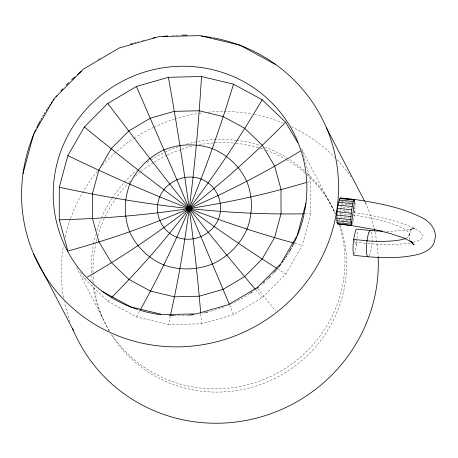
<?xml version="1.0" encoding="UTF-8"?>
<svg xmlns="http://www.w3.org/2000/svg" width="458" height="458" viewBox="0 0 458 458"><rect width="100%" height="100%" fill="white"/><g stroke="black" fill="none" stroke-linecap="round" stroke-linejoin="round"><path stroke-width="0.34" stroke-dasharray="2.29 1.72" d="M341.13 205.11L341.055 206.959L350.862 207.995M352.46 224.472L354.458 215.22L355.225 202.757M340.947 208.304L340.786 210.325L350.462 211.344M340.099 215.666L340.632 211.688M354.641 254.184L356.639 244.944L357.4 232.469A12.979 1.735 -84 0 0 357.229 230.529M339.681 218.088L339.349 219.777L349.855 220.888M80.482 272.201L84.444 278.848L107.87 301.312L136.547 316.907L168.533 324.579L170.279 316.249M168.533 324.579L201.64 323.789L233.62 314.606L262.285 297.648L285.683 274.073L302.223 245.482L310.776 213.834L310.759 181.282L302.177 150.035M408.776 236.357L409.658 233.111L411.358 230.225L413.769 227.895L408.954 230.58L411.702 229.074L414.765 228.416L405.021 230.374L391.447 231.233L383.89 231.095M369.182 255.724L369.675 254.757A13.236 2.605 -84.7 0 0 371.913 243.106M136.547 316.907L139.581 311.234M107.87 301.312L110.796 298.25M84.444 278.848L85.663 278.103M307.381 182.198L310.759 181.282M305.108 213.817L310.776 213.834M341.158 201.268L346.729 201.858M347.422 201.932L352.294 202.447M351.349 204.944L341.181 203.873L341.164 201.921M354.149 208.344L355.116 208.447M353.765 211.693L354.847 211.808M338.977 211.012L341.084 211.235M343.901 211.533L346.712 211.831M340.391 213.731L352.087 214.968M339.905 216.96L349.58 217.979M352.442 221.162L353.416 221.266M342.836 222.428L344.193 222.577M355.213 242.202L367.167 243.461M367.866 243.536L374.547 244.103A76.108 14.891 7.6 0 0 410.62 242.832M353.719 212.586L358.471 213.21A76.108 14.891 7.6 0 1 413.322 242.271M352.775 215.042L356.496 215.535A62.923 12.309 7.6 0 1 406.418 238.034M294.815 243.341L302.223 245.482M277.468 268.772L285.683 274.073M255.501 289.559L262.285 297.648M257.745 288.637L275.716 311.228M365.221 202.35L366.205 204.239M353.782 239.454L356.639 244.944M301.553 148.844L335.29 213.657A127.593 123.963 -27.5 0 0 306.745 172.872M76.4 267.426L102.661 317.863M229.595 304.885L233.62 314.606M409.996 239.752L409.108 236.523L409.108 233.162M200.759 313.896L201.64 323.789M365.364 202.304A159.453 154.913 -27.5 0 1 374.043 227.895M374.993 232.08A159.453 154.913 -27.5 0 1 378.148 256.766M70.063 321.9A159.453 154.913 -27.5 0 1 64.475 301.936M63.662 297.734A159.453 154.913 -27.5 0 1 63.502 245.202M65.15 236.872A159.453 154.913 -27.5 0 1 70.297 219.107M70.538 218.437A159.453 154.913 -27.5 0 1 97.943 170.548M102.558 165.218A159.453 154.913 -27.5 0 1 133.564 138.608M134.154 138.219A159.453 154.913 -27.5 0 1 153.327 127.427M153.962 127.124A159.453 154.913 -27.5 0 1 174.292 119.132M174.967 118.92A159.453 154.913 -27.5 0 1 198.354 113.441M199.041 113.338A159.453 154.913 -27.5 0 1 203.272 112.742M208.247 112.193A159.453 154.913 -27.5 0 1 251.66 113.95M254.471 114.477A159.453 154.913 -27.5 0 1 282.998 122.962M291.403 126.648A159.453 154.913 -27.5 0 1 335.142 157.775M337.122 159.842A159.453 154.913 -27.5 0 1 351.011 176.88M340.22 225.393A127.593 123.963 -27.5 0 1 272.39 379.619A127.593 123.963 -27.5 0 1 110.739 333.533M109.285 331.094A127.593 123.963 -27.5 0 1 94.073 286.622M93.655 283.136A127.593 123.963 -27.5 0 1 93.014 273.22M93.003 272.51A127.593 123.963 -27.5 0 1 96.232 242.167M96.398 241.469A127.593 123.963 -27.5 0 1 97.102 238.681M97.869 235.91A127.593 123.963 -27.5 0 1 104.871 217.31M105.174 216.674A127.593 123.963 -27.5 0 1 128.343 183.091M128.835 182.576A127.593 123.963 -27.5 0 1 131.349 180.046M135.499 176.147A127.593 123.963 -27.5 0 1 140.898 171.561M141.448 171.12A127.593 123.963 -27.5 0 1 153.59 162.533M154.197 162.155A127.593 123.963 -27.5 0 1 166.718 155.336M167.359 155.033A127.593 123.963 -27.5 0 1 181.133 149.485M181.809 149.262A127.593 123.963 -27.5 0 1 193.476 145.976M199.03 144.814A127.593 123.963 -27.5 0 1 235.607 143.251M236.299 143.325A127.593 123.963 -27.5 0 1 259.52 147.997M260.207 148.203A127.593 123.963 -27.5 0 1 263.608 149.302M266.293 150.247A127.593 123.963 -27.5 0 1 286.284 159.607M286.903 159.968A127.593 123.963 -27.5 0 1 306.31 174.149M306.837 174.624A127.593 123.963 -27.5 0 1 335.537 213.651M339.435 224.889A127.593 123.963 -27.5 0 1 271.714 375.955A127.593 123.963 -27.5 0 1 111.752 334.517M109.445 330.945A127.593 123.963 -27.5 0 1 92.608 284.813M92.15 281.338A127.593 123.963 -27.5 0 1 91.617 275.71M91.451 272.876A127.593 123.963 -27.5 0 1 93.398 244.572M93.529 243.874A127.593 123.963 -27.5 0 1 95.625 234.794M96.821 230.649A127.593 123.963 -27.5 0 1 100.949 219.222M101.487 217.939A127.593 123.963 -27.5 0 1 111.798 198.68M112.187 198.091A127.593 123.963 -27.5 0 1 136.513 170.616M147.161 162.464A127.593 123.963 -27.5 0 1 150.121 160.489M150.722 160.1A127.593 123.963 -27.5 0 1 164.416 152.445M165.052 152.142A127.593 123.963 -27.5 0 1 178.797 146.52M186.291 144.19A127.593 123.963 -27.5 0 1 236.053 140.285M236.763 140.371A127.593 123.963 -27.5 0 1 259.909 145.438M264.632 147.052A127.593 123.963 -27.5 0 1 304.65 170.949M97.995 59.551A159.453 154.913 -27.5 0 1 100.428 58.074M133.856 42.972A159.453 154.913 -27.5 0 1 138.608 41.518M142.032 40.567A159.453 154.913 -27.5 0 1 144.785 39.857M172.065 35.518A159.453 154.913 -27.5 0 1 181.408 35.106M278.092 267.81A127.593 123.963 -27.5 0 1 276.735 269.441M273.455 273.168A127.593 123.963 -27.5 0 1 271.022 275.762M267.999 278.79A127.593 123.963 -27.5 0 1 265.405 281.235M262.222 284.063A127.593 123.963 -27.5 0 1 261.14 284.979M257.304 288.088A127.593 123.963 -27.5 0 1 253.354 291.042M249.856 293.475A127.593 123.963 -27.5 0 1 230.574 304.192M224.071 306.912A127.593 123.963 -27.5 0 1 208.453 311.864M204.989 312.677A127.593 123.963 -27.5 0 1 201.52 313.392M188.267 315.236A127.593 123.963 -27.5 0 1 174.784 315.705M371.512 232.034A13.053 2.565 -84.7 0 1 372.091 236.626A13.236 2.605 -84.7 0 1 372.01 241.744"/><path stroke-width="0.69" d="M337.271 223.83L351.761 225.582L337.271 223.83C336.269 215.294 336.911 205.848 340.254 197.925L354.755 199.459C378.772 203.18 403.452 207.422 424.961 219.33C431.865 224.105 437.401 231.685 434.631 240.444C433.405 248.591 424.755 252.576 417.667 254.516C396.794 259.371 375.045 257.74 353.937 255.295L353.507 255.02C352.294 246.639 353.502 237.794 355.975 229.721A12.979 1.735 -84 0 1 356.49 229.103L374.965 230.935L382.516 231.072M411.708 242.626L414.129 244.95L409.83 240.925L412.595 242.351L403.521 237.908L390.485 233.546L374.386 229.55L351.326 225.536L350.834 219.634L351.229 213.188L352.666 203.73L354.32 199.407M67.692 250.366L59.294 219.806L59.277 187.248L67.83 155.6L84.369 127.015L107.767 103.439L136.432 86.476L168.407 77.293L201.52 76.509C196.642 156.516 188.072 236.546 170.565 314.858M351.332 225.319L354.755 199.459M351.326 225.536L351.429 224.872M22.986 173.559L33.634 134.142L54.239 98.539L83.379 69.175L119.08 48.056L158.903 36.617L200.135 35.638L239.969 45.187L275.693 64.612M305.881 203.466L297.294 235.246L280.68 263.957L257.184 287.635L228.399 304.662L196.282 313.89L163.037 314.675L130.914 306.975L102.111 291.317M201.52 76.509L233.5 84.175C209.712 161.903 180.303 238.274 140.589 309.345M233.5 84.175L262.182 99.77C219.977 171.132 170.548 238.584 111.769 297.231M262.182 99.77L285.609 122.234C226.802 182.278 160.449 235.126 87.495 276.993M300.334 151.094C228.073 195.205 149.468 228.594 67.876 251.047M306.03 182.565C226.017 206.386 142.644 217.682 59.294 219.806M303.694 213.817C221.5 215.352 139.495 204.6 59.277 187.248M341.382 198.268L344.198 198.566M346.305 198.783L348.418 199.007M349.82 199.156L352.631 199.453M339.744 198.549L353.805 200.031M339.178 200.02L353.244 201.509M338.599 202.241L352.666 203.73M338.05 205.064L352.11 206.547M337.557 208.287L351.624 209.775M337.168 211.699L351.229 213.188M336.893 215.06L350.96 216.548M336.767 218.151L350.834 219.634M336.79 220.75L350.857 222.239M336.962 222.691L351.023 224.174M353.782 239.454L369.789 241.068A62.923 12.309 7.6 0 0 405.748 238.332M293.469 242.952C215.483 221.735 140.526 190.66 67.83 155.6M368.215 256.801L367.568 256.503A13.059 2.571 -84.7 0 1 366.463 250.744A13.23 2.605 -84.7 0 1 367.001 240.851A13.23 2.605 -84.7 0 1 368.873 232.612M340.254 197.925L340.678 198.194M276.878 268.394C209.466 225.891 146.022 177.418 84.369 127.015M255.049 289.021C204.062 228.691 155.497 166.363 107.767 103.439M285.609 122.234L297.855 142.787M326.445 127.862L364.562 201.085M33.652 254.098L73.406 330.476M136.432 86.476L176.845 179.645L229.326 304.238M168.407 77.293C182.255 155.451 194.232 234.044 200.696 313.186M374.215 228.594A159.453 154.913 -27.5 0 1 374.69 230.683M378.148 256.766A159.453 154.913 -27.5 0 1 253.148 418.944A159.453 154.913 -27.5 0 1 72.593 328.523M213.308 37.831A159.453 154.913 -27.5 0 1 332.731 229.252A159.453 154.913 -27.5 0 1 128.4 339.521A159.453 154.913 -27.5 0 1 33.589 134.818M34.138 133.518A159.453 154.913 -27.5 0 1 35.856 129.643M36.755 127.708A159.453 154.913 -27.5 0 1 40.304 120.7M40.985 119.441A159.453 154.913 -27.5 0 1 41.684 118.187M42.749 116.315A159.453 154.913 -27.5 0 1 43.476 115.078M44.208 113.842A159.453 154.913 -27.5 0 1 44.958 112.616M46.098 110.79A159.453 154.913 -27.5 0 1 46.871 109.582M47.655 108.386A159.453 154.913 -27.5 0 1 48.445 107.189M49.653 105.42A159.453 154.913 -27.5 0 1 50.472 104.247M51.296 103.084A159.453 154.913 -27.5 0 1 52.556 101.361M53.403 100.222A159.453 154.913 -27.5 0 1 54.262 99.094M55.973 96.89A159.453 154.913 -27.5 0 1 56.849 95.796M60.92 90.953A159.453 154.913 -27.5 0 1 62.798 88.841M66.187 85.217A159.453 154.913 -27.5 0 1 68.671 82.686M71.729 79.726A159.453 154.913 -27.5 0 1 74.86 76.847M77.517 74.517A159.453 154.913 -27.5 0 1 81.306 71.368M130.49 44.1A159.453 154.913 -27.5 0 1 132.505 43.413M153.069 38.037A159.453 154.913 -27.5 0 1 155.142 37.648M162.802 36.457A159.453 154.913 -27.5 0 1 167.777 35.884M182.129 35.1A159.453 154.913 -27.5 0 1 187.156 35.123M201.36 36.05A159.453 154.913 -27.5 0 1 211.899 37.573M137.6 309.488A127.593 123.963 -27.5 0 1 61.275 150.012A127.593 123.963 -27.5 0 1 226.527 73.864A127.593 123.963 -27.5 0 1 297.248 235.922M296.704 237.204A127.593 123.963 -27.5 0 1 292.147 246.702M291.477 247.95A127.593 123.963 -27.5 0 1 289.015 252.255M288.282 253.469A127.593 123.963 -27.5 0 1 287.538 254.671M286.777 255.867A127.593 123.963 -27.5 0 1 285.615 257.642M284.824 258.816A127.593 123.963 -27.5 0 1 284.023 259.978M283.21 261.129A127.593 123.963 -27.5 0 1 282.386 262.268M280.702 264.512A127.593 123.963 -27.5 0 1 278.533 267.266M276.277 269.98A127.593 123.963 -27.5 0 1 273.936 272.642M270.523 276.271A127.593 123.963 -27.5 0 1 268.508 278.292M264.884 281.71A127.593 123.963 -27.5 0 1 263.293 283.13M258.409 287.218A127.593 123.963 -27.5 0 1 257.304 288.088M252.198 291.866A127.593 123.963 -27.5 0 1 250.446 293.08M207.76 312.03A127.593 123.963 -27.5 0 1 205.682 312.522M193.883 314.623A127.593 123.963 -27.5 0 1 188.971 315.173M174.08 315.694A127.593 123.963 -27.5 0 1 169.139 315.482M160.724 314.686A127.593 123.963 -27.5 0 1 138.963 309.923M368.873 232.612A13.053 2.565 -84.7 0 1 370.333 230.569M98.814 170.078L92.401 193.814L92.413 218.231L98.854 241.664L111.277 262.514L128.847 279.363L150.356 291.059L174.343 296.813L199.178 296.223L223.161 289.33L244.658 276.615L262.205 258.93L274.611 237.49L281.029 213.754L281.012 189.337L274.577 165.905L262.148 145.054L244.583 128.206L223.069 116.509L199.081 110.762L174.252 111.346L150.27 118.238L128.772 130.954L111.22 148.638L98.814 170.078M129.734 184.425C123.837 199.803 123.746 216.8 129.763 232.154C136.644 247.085 148.936 258.764 164.096 265.085C179.891 270.615 197.106 270.106 212.632 263.928C227.826 256.864 240.032 244.658 246.931 229.372C252.827 214.001 252.919 196.997 246.908 181.649C240.026 166.718 227.735 155.033 212.575 148.713C196.78 143.188 179.565 143.692 164.038 149.869C148.844 156.939 136.639 169.139 129.734 184.425M159.693 196.923C153.081 212.272 161.176 231.433 176.874 237.255C192.698 243.335 211.808 235.028 218.289 219.399C224.901 204.05 216.811 184.889 201.114 179.067C185.29 172.987 166.174 181.294 159.693 196.923"/></g></svg>
